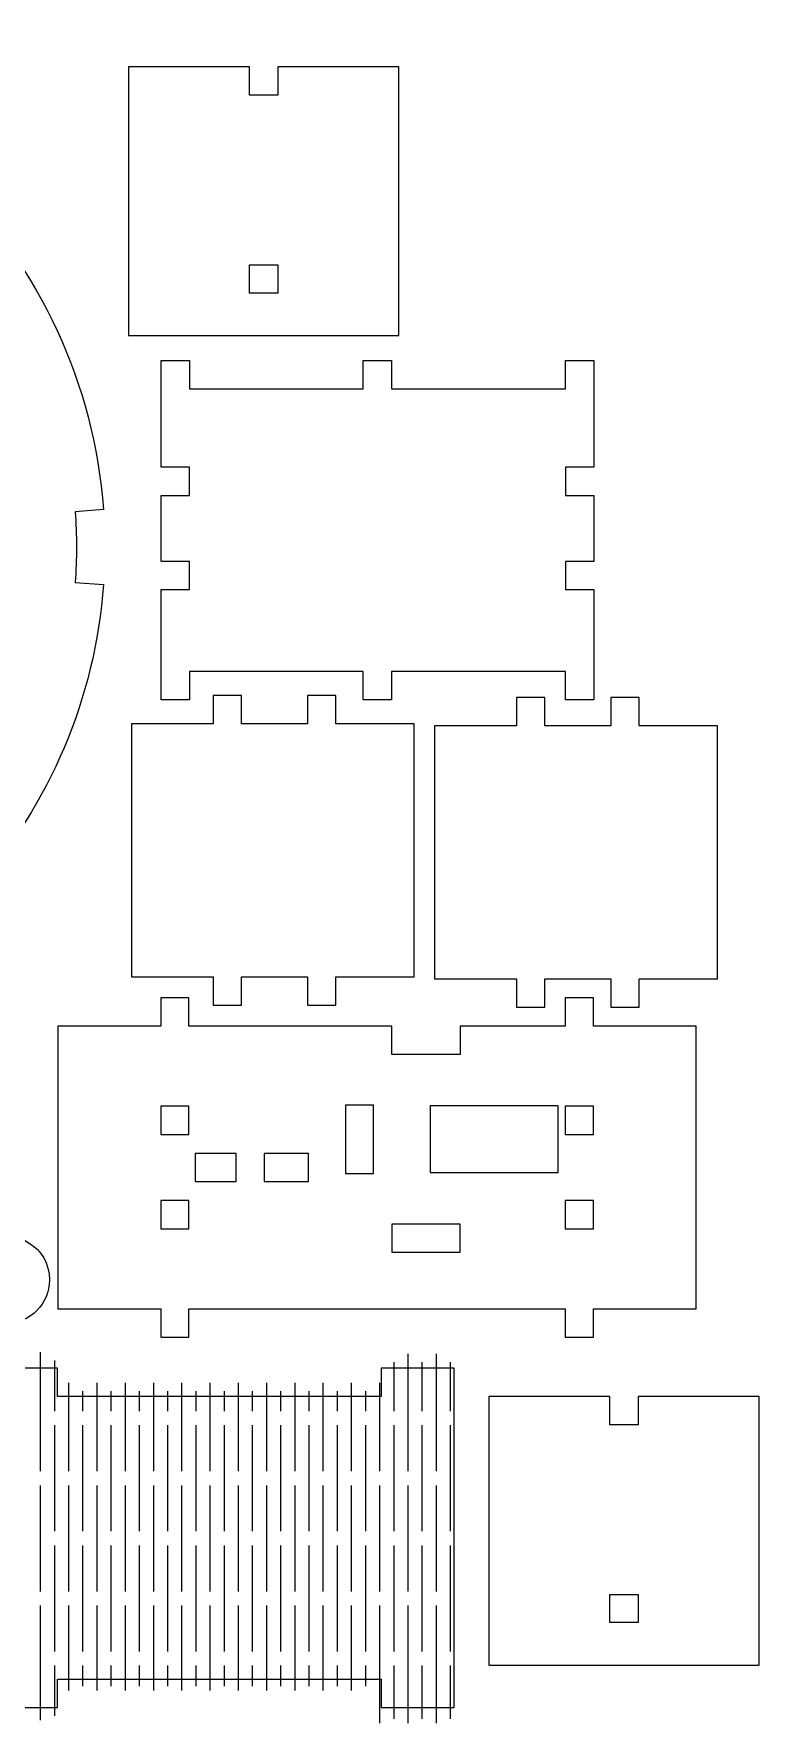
# Model space of a CAD drawing. Header units: centimetres. Extents: x -16.2 to 12.9, y -6.5 to 11.5.
# Drawn here: x 5.24 to 12.94, y -6.42 to 11.51 of the extents above; entities that cross this region are included whole.
import ezdxf

# ---------------------------------------------------------------- set-up
doc = ezdxf.new("R2010")
doc.units = ezdxf.units.CM
doc.header["$MEASUREMENT"] = 0
doc.layers.add('layer 1', color=7, linetype='Continuous')

msp = doc.modelspace()

# ---------------------------------------------------------------- linework, layer by layer
at = {"layer": 'layer 1', "color": 250, "lineweight": 9}
for points, knots in [([(4.4167, 2.66011), (4.4167, 2.66011), (4.64227, 2.46234), (4.64227, 2.46234), (4.64227, 2.46234), (5.40327, 3.33035), (5.89356, 4.44165), (5.98128, 5.66437), (5.98128, 5.66437), (5.98128, 5.66437), (5.68204, 5.68584), (5.68204, 5.68584), (5.68204, 5.68584), (5.69093, 5.80968), (5.69546, 5.93474), (5.69546, 6.06084), (5.69546, 6.06084), (5.69546, 6.18695), (5.69093, 6.312), (5.68204, 6.43584), (5.68204, 6.43584), (5.68204, 6.43584), (5.98128, 6.45731), (5.98128, 6.45731), (5.98128, 6.45731), (5.78757, 9.15732), (3.63094, 11.31396), (0.93092, 11.50768), (0.93092, 11.50768), (0.93092, 11.50768), (0.90945, 11.20844), (0.90945, 11.20844), (0.90945, 11.20844), (0.78561, 11.21733), (0.66055, 11.22186), (0.53445, 11.22186), (0.53445, 11.22186), (0.40834, 11.22186), (0.28329, 11.21733), (0.15945, 11.20844), (0.15945, 11.20844), (0.15945, 11.20844), (0.13798, 11.50768), (0.13798, 11.50768), (0.13798, 11.50768), (-2.56203, 11.31397), (-4.71867, 9.15732), (-4.91238, 6.45731), (-4.91238, 6.45731), (-4.91238, 6.45731), (-4.61316, 6.43584), (-4.61316, 6.43584), (-4.61316, 6.43584), (-4.62204, 6.312), (-4.62657, 6.18695), (-4.62657, 6.06084), (-4.62657, 6.06084), (-4.62657, 5.93474), (-4.62204, 5.80968), (-4.61316, 5.68584), (-4.61316, 5.68584), (-4.61316, 5.68584), (-4.91238, 5.66437), (-4.91238, 5.66437), (-4.91238, 5.66437), (-4.82466, 4.44165), (-4.33437, 3.33036), (-3.57338, 2.46234), (-3.57338, 2.46234), (-3.57338, 2.46234), (-3.3478, 2.66012), (-3.3478, 2.66012), (-3.3478, 2.66012), (-3.18278, 2.47189), (-3.00429, 2.29576), (-2.81384, 2.13324), (-2.81384, 2.13324), (-2.81384, 2.13324), (-3.00858, 1.90503), (-3.00858, 1.90503), (-3.00858, 1.90503), (-3.38266, 1.91338), (-3.63597, 1.75438), (-3.74706, 1.53432), (-3.74706, 1.53432), (-3.83687, 1.35641), (-3.90462, 1.0479), (-3.69105, 0.76809), (-3.69105, 0.76809), (-3.60113, 0.67173), (-3.48645, 0.66368), (-3.42014, 0.69656), (-3.42014, 0.69656), (-3.36476, 0.72401), (-3.26043, 0.8052), (-3.31404, 0.9209), (-3.31404, 0.9209), (-3.3877, 1.05274), (-3.40763, 1.15094), (-3.35866, 1.20596), (-3.35866, 1.20596), (-3.31549, 1.25447), (-3.21081, 1.30317), (-3.05805, 1.24435), (-3.05805, 1.24435), (-2.58423, 1.06392), (-2.69676, 0.42815), (-2.80029, 0.07365), (-2.80029, 0.07365), (-2.95641, -0.46087), (-3.49827, -0.91604), (-4.13344, -1.33537), (-4.13344, -1.33537), (-4.24493, -1.3948), (-4.33997, -1.54526), (-4.33997, -1.71791), (-4.33997, -1.71791), (-4.33997, -1.97217), (-4.13385, -2.17828), (-3.8796, -2.17828), (-3.8796, -2.17828), (-3.65691, -2.17828), (-3.47115, -2.02018), (-3.42846, -1.81011), (-3.42846, -1.81011), (-3.41419, -2.0158), (-3.24107, -2.17828), (-3.02961, -2.17828), (-3.02961, -2.17828), (-2.80882, -2.17828), (-2.62983, -2.00113), (-2.62983, -1.78259), (-2.62983, -1.78259), (-2.62983, -2.00113), (-2.45267, -2.17828), (-2.23413, -2.17828), (-2.23413, -2.17828), (-2.0156, -2.17828), (-1.83844, -2.00113), (-1.83844, -1.78259), (-1.83844, -1.78259), (-1.83844, -2.00113), (-1.66129, -2.17828), (-1.44276, -2.17828), (-1.44276, -2.17828), (-1.23176, -2.17828), (-1.05932, -2.01313), (-1.04769, -1.80505), (-1.04769, -1.80505), (-1.03605, -2.01313), (-0.86362, -2.17828), (-0.65262, -2.17828), (-0.65262, -2.17828), (-0.43409, -2.17828), (-0.25693, -2.00113), (-0.25693, -1.78259), (-0.25693, -1.78259), (-0.25693, -2.00113), (-0.07977, -2.17828), (0.13876, -2.17828), (0.13876, -2.17828), (0.35729, -2.17828), (0.53445, -2.00113), (0.53445, -1.78259), (0.53445, -1.78259), (0.53445, -2.00113), (0.71161, -2.17828), (0.93014, -2.17828), (0.93014, -2.17828), (1.14867, -2.17828), (1.32583, -2.00113), (1.32583, -1.78259), (1.32583, -1.78259), (1.32583, -2.00113), (1.50298, -2.17828), (1.72152, -2.17828), (1.72152, -2.17828), (1.93252, -2.17828), (2.10495, -2.01313), (2.11658, -1.80505), (2.11658, -1.80505), (2.12821, -2.01313), (2.30065, -2.17828), (2.51165, -2.17828), (2.51165, -2.17828), (2.73019, -2.17828), (2.90734, -2.00113), (2.90734, -1.78259), (2.90734, -1.78259), (2.90734, -2.00113), (3.08449, -2.17828), (3.30303, -2.17828), (3.30303, -2.17828), (3.52156, -2.17828), (3.69872, -2.00113), (3.69872, -1.78259), (3.69872, -1.78259), (3.69872, -2.00113), (3.87772, -2.17828), (4.09851, -2.17828), (4.09851, -2.17828), (4.30996, -2.17828), (4.48309, -2.0158), (4.49735, -1.81011), (4.49735, -1.81011), (4.54005, -2.02018), (4.72581, -2.17828), (4.94849, -2.17828), (4.94849, -2.17828), (5.20275, -2.17828), (5.40886, -1.97217), (5.40886, -1.71791), (5.40886, -1.71791), (5.40886, -1.54526), (5.31382, -1.3948), (5.20234, -1.33537), (5.20234, -1.33537), (4.56716, -0.91604), (4.02531, -0.46087), (3.86919, 0.07365), (3.86919, 0.07365), (3.76566, 0.42815), (3.65312, 1.06392), (4.12695, 1.24435), (4.12695, 1.24435), (4.2797, 1.30317), (4.38439, 1.25447), (4.42756, 1.20596), (4.42756, 1.20596), (4.47652, 1.15094), (4.4566, 1.05274), (4.38293, 0.9209), (4.38293, 0.9209), (4.32932, 0.8052), (4.43365, 0.72401), (4.48903, 0.69656), (4.48903, 0.69656), (4.55534, 0.66368), (4.67002, 0.67173), (4.75994, 0.76809), (4.75994, 0.76809), (4.97351, 1.0479), (4.90576, 1.35641), (4.81595, 1.53432), (4.81595, 1.53432), (4.70487, 1.75438), (4.45156, 1.91338), (4.07747, 1.90503), (4.07747, 1.90503), (4.07747, 1.90503), (3.88273, 2.13324), (3.88273, 2.13324), (3.88273, 2.13324), (4.07318, 2.29575), (4.25167, 2.47189), (4.4167, 2.66011)], [0, 0, 0, 0, 0.01538462, 0.01538462, 0.01538462, 0.01538462, 0.03076923, 0.03076923, 0.03076923, 0.03076923, 0.04615385, 0.04615385, 0.04615385, 0.04615385, 0.06153846, 0.06153846, 0.06153846, 0.06153846, 0.07692308, 0.07692308, 0.07692308, 0.07692308, 0.09230769, 0.09230769, 0.09230769, 0.09230769, 0.10769231, 0.10769231, 0.10769231, 0.10769231, 0.12307692, 0.12307692, 0.12307692, 0.12307692, 0.13846154, 0.13846154, 0.13846154, 0.13846154, 0.15384615, 0.15384615, 0.15384615, 0.15384615, 0.16923077, 0.16923077, 0.16923077, 0.16923077, 0.18461538, 0.18461538, 0.18461538, 0.18461538, 0.2, 0.2, 0.2, 0.2, 0.21538462, 0.21538462, 0.21538462, 0.21538462, 0.23076923, 0.23076923, 0.23076923, 0.23076923, 0.24615385, 0.24615385, 0.24615385, 0.24615385, 0.26153846, 0.26153846, 0.26153846, 0.26153846, 0.27692308, 0.27692308, 0.27692308, 0.27692308, 0.29230769, 0.29230769, 0.29230769, 0.29230769, 0.30769231, 0.30769231, 0.30769231, 0.30769231, 0.32307692, 0.32307692, 0.32307692, 0.32307692, 0.33846154, 0.33846154, 0.33846154, 0.33846154, 0.35384615, 0.35384615, 0.35384615, 0.35384615, 0.36923077, 0.36923077, 0.36923077, 0.36923077, 0.38461538, 0.38461538, 0.38461538, 0.38461538, 0.4, 0.4, 0.4, 0.4, 0.41538462, 0.41538462, 0.41538462, 0.41538462, 0.43076923, 0.43076923, 0.43076923, 0.43076923, 0.44615385, 0.44615385, 0.44615385, 0.44615385, 0.46153846, 0.46153846, 0.46153846, 0.46153846, 0.47692308, 0.47692308, 0.47692308, 0.47692308, 0.49230769, 0.49230769, 0.49230769, 0.49230769, 0.50769231, 0.50769231, 0.50769231, 0.50769231, 0.52307692, 0.52307692, 0.52307692, 0.52307692, 0.53846154, 0.53846154, 0.53846154, 0.53846154, 0.55384615, 0.55384615, 0.55384615, 0.55384615, 0.56923077, 0.56923077, 0.56923077, 0.56923077, 0.58461538, 0.58461538, 0.58461538, 0.58461538, 0.6, 0.6, 0.6, 0.6, 0.61538462, 0.61538462, 0.61538462, 0.61538462, 0.63076923, 0.63076923, 0.63076923, 0.63076923, 0.64615385, 0.64615385, 0.64615385, 0.64615385, 0.66153846, 0.66153846, 0.66153846, 0.66153846, 0.67692308, 0.67692308, 0.67692308, 0.67692308, 0.69230769, 0.69230769, 0.69230769, 0.69230769, 0.70769231, 0.70769231, 0.70769231, 0.70769231, 0.72307692, 0.72307692, 0.72307692, 0.72307692, 0.73846154, 0.73846154, 0.73846154, 0.73846154, 0.75384615, 0.75384615, 0.75384615, 0.75384615, 0.76923077, 0.76923077, 0.76923077, 0.76923077, 0.78461538, 0.78461538, 0.78461538, 0.78461538, 0.8, 0.8, 0.8, 0.8, 0.81538462, 0.81538462, 0.81538462, 0.81538462, 0.83076923, 0.83076923, 0.83076923, 0.83076923, 0.84615385, 0.84615385, 0.84615385, 0.84615385, 0.86153846, 0.86153846, 0.86153846, 0.86153846, 0.87692308, 0.87692308, 0.87692308, 0.87692308, 0.89230769, 0.89230769, 0.89230769, 0.89230769, 0.90769231, 0.90769231, 0.90769231, 0.90769231, 0.92307692, 0.92307692, 0.92307692, 0.92307692, 0.93846154, 0.93846154, 0.93846154, 0.93846154, 0.95384615, 0.95384615, 0.95384615, 0.95384615, 0.96923077, 0.96923077, 0.96923077, 0.96923077, 1, 1, 1, 1]), ([(7.83229, 11.15653), (7.83229, 11.15653), (9.11699, 11.15652), (9.11699, 11.15652), (9.11699, 11.15652), (9.11699, 11.15652), (9.11701, 8.30658), (9.11701, 8.30658), (9.11701, 8.30658), (9.11701, 8.30658), (6.24758, 8.30659), (6.24758, 8.30659), (6.24758, 8.30659), (6.24758, 8.30659), (6.24757, 11.15655), (6.24757, 11.15655), (6.24757, 11.15655), (6.24757, 11.15655), (7.53229, 11.15653), (7.53229, 11.15653), (7.53229, 11.15653), (7.53229, 11.15653), (7.53229, 10.85653), (7.53229, 10.85653), (7.53229, 10.85653), (7.53229, 10.85653), (7.83229, 10.85654), (7.83229, 10.85654), (7.83229, 10.85654), (7.83229, 10.85654), (7.83229, 11.15653), (7.83229, 11.15653)], [0, 0, 0, 0, 0.11111111, 0.11111111, 0.11111111, 0.11111111, 0.22222222, 0.22222222, 0.22222222, 0.22222222, 0.33333333, 0.33333333, 0.33333333, 0.33333333, 0.44444444, 0.44444444, 0.44444444, 0.44444444, 0.55555556, 0.55555556, 0.55555556, 0.55555556, 0.66666667, 0.66666667, 0.66666667, 0.66666667, 0.77777778, 0.77777778, 0.77777778, 0.77777778, 1, 1, 1, 1]), ([(7.83229, 8.75658), (7.83229, 8.75658), (7.83229, 9.05658), (7.83229, 9.05658), (7.83229, 9.05658), (7.83229, 9.05658), (7.53229, 9.05658), (7.53229, 9.05658), (7.53229, 9.05658), (7.53229, 9.05658), (7.53229, 8.75658), (7.53229, 8.75658), (7.53229, 8.75658), (7.53229, 8.75658), (7.83229, 8.75658), (7.83229, 8.75658)], [0, 0, 0, 0, 0.2, 0.2, 0.2, 0.2, 0.4, 0.4, 0.4, 0.4, 0.6, 0.6, 0.6, 0.6, 1, 1, 1, 1]), ([(11.18435, 6.90833), (11.18435, 6.90833), (11.18435, 7.73905), (11.18435, 7.73905), (11.18435, 7.73905), (11.18435, 7.73905), (11.18435, 8.03905), (11.18435, 8.03905), (11.18435, 8.03905), (11.18435, 8.03905), (10.88435, 8.03905), (10.88435, 8.03905), (10.88435, 8.03905), (10.88435, 8.03905), (10.88435, 7.73905), (10.88435, 7.73905), (10.88435, 7.73905), (10.88435, 7.73905), (9.0388, 7.73905), (9.0388, 7.73905), (9.0388, 7.73905), (9.0388, 7.73905), (9.0388, 8.03905), (9.0388, 8.03905), (9.0388, 8.03905), (9.0388, 8.03905), (8.7388, 8.03905), (8.7388, 8.03905), (8.7388, 8.03905), (8.7388, 8.03905), (8.7388, 7.73905), (8.7388, 7.73905), (8.7388, 7.73905), (8.7388, 7.73905), (6.89324, 7.73905), (6.89324, 7.73905), (6.89324, 7.73905), (6.89324, 7.73905), (6.89324, 8.03905), (6.89324, 8.03905), (6.89324, 8.03905), (6.89324, 8.03905), (6.59324, 8.03905), (6.59324, 8.03905), (6.59324, 8.03905), (6.59324, 8.03905), (6.59324, 7.73905), (6.59324, 7.73905), (6.59324, 7.73905), (6.59324, 7.73905), (6.59324, 6.90833), (6.59324, 6.90833), (6.59324, 6.90833), (6.59324, 6.90833), (6.89324, 6.90833), (6.89324, 6.90833), (6.89324, 6.90833), (6.89324, 6.90833), (6.89324, 6.60833), (6.89324, 6.60833), (6.89324, 6.60833), (6.89324, 6.60833), (6.59324, 6.60833), (6.59324, 6.60833), (6.59324, 6.60833), (6.59324, 6.60833), (6.59324, 5.90832), (6.59324, 5.90832), (6.59324, 5.90832), (6.59324, 5.90832), (6.89324, 5.90832), (6.89324, 5.90832), (6.89324, 5.90832), (6.89324, 5.90832), (6.89324, 5.60832), (6.89324, 5.60832), (6.89324, 5.60832), (6.89324, 5.60832), (6.59324, 5.60832), (6.59324, 5.60832), (6.59324, 5.60832), (6.59324, 5.60832), (6.59324, 4.73905), (6.59324, 4.73905), (6.59324, 4.73905), (6.59324, 4.73905), (6.59324, 4.43905), (6.59324, 4.43905), (6.59324, 4.43905), (6.59324, 4.43905), (6.89324, 4.43905), (6.89324, 4.43905), (6.89324, 4.43905), (6.89324, 4.43905), (6.89324, 4.73905), (6.89324, 4.73905), (6.89324, 4.73905), (6.89324, 4.73905), (8.7388, 4.73905), (8.7388, 4.73905), (8.7388, 4.73905), (8.7388, 4.73905), (8.7388, 4.43905), (8.7388, 4.43905), (8.7388, 4.43905), (8.7388, 4.43905), (9.0388, 4.43905), (9.0388, 4.43905), (9.0388, 4.43905), (9.0388, 4.43905), (9.0388, 4.73905), (9.0388, 4.73905), (9.0388, 4.73905), (9.0388, 4.73905), (10.88435, 4.73905), (10.88435, 4.73905), (10.88435, 4.73905), (10.88435, 4.73905), (10.88435, 4.43905), (10.88435, 4.43905), (10.88435, 4.43905), (10.88435, 4.43905), (11.18435, 4.43905), (11.18435, 4.43905), (11.18435, 4.43905), (11.18435, 4.43905), (11.18435, 4.73905), (11.18435, 4.73905), (11.18435, 4.73905), (11.18435, 4.73905), (11.18435, 5.60832), (11.18435, 5.60832), (11.18435, 5.60832), (11.18435, 5.60832), (10.88435, 5.60832), (10.88435, 5.60832), (10.88435, 5.60832), (10.88435, 5.60832), (10.88435, 5.90832), (10.88435, 5.90832), (10.88435, 5.90832), (10.88435, 5.90832), (11.18435, 5.90832), (11.18435, 5.90832), (11.18435, 5.90832), (11.18435, 5.90832), (11.18435, 6.60833), (11.18435, 6.60833), (11.18435, 6.60833), (11.18435, 6.60833), (10.88435, 6.60833), (10.88435, 6.60833), (10.88435, 6.60833), (10.88435, 6.60833), (10.88435, 6.90833), (10.88435, 6.90833), (10.88435, 6.90833), (10.88435, 6.90833), (11.18435, 6.90833), (11.18435, 6.90833)], [0, 0, 0, 0, 0.02439024, 0.02439024, 0.02439024, 0.02439024, 0.04878049, 0.04878049, 0.04878049, 0.04878049, 0.07317073, 0.07317073, 0.07317073, 0.07317073, 0.09756098, 0.09756098, 0.09756098, 0.09756098, 0.12195122, 0.12195122, 0.12195122, 0.12195122, 0.14634146, 0.14634146, 0.14634146, 0.14634146, 0.17073171, 0.17073171, 0.17073171, 0.17073171, 0.19512195, 0.19512195, 0.19512195, 0.19512195, 0.2195122, 0.2195122, 0.2195122, 0.2195122, 0.24390244, 0.24390244, 0.24390244, 0.24390244, 0.26829268, 0.26829268, 0.26829268, 0.26829268, 0.29268293, 0.29268293, 0.29268293, 0.29268293, 0.31707317, 0.31707317, 0.31707317, 0.31707317, 0.34146341, 0.34146341, 0.34146341, 0.34146341, 0.36585366, 0.36585366, 0.36585366, 0.36585366, 0.3902439, 0.3902439, 0.3902439, 0.3902439, 0.41463415, 0.41463415, 0.41463415, 0.41463415, 0.43902439, 0.43902439, 0.43902439, 0.43902439, 0.46341463, 0.46341463, 0.46341463, 0.46341463, 0.48780488, 0.48780488, 0.48780488, 0.48780488, 0.51219512, 0.51219512, 0.51219512, 0.51219512, 0.53658537, 0.53658537, 0.53658537, 0.53658537, 0.56097561, 0.56097561, 0.56097561, 0.56097561, 0.58536585, 0.58536585, 0.58536585, 0.58536585, 0.6097561, 0.6097561, 0.6097561, 0.6097561, 0.63414634, 0.63414634, 0.63414634, 0.63414634, 0.65853659, 0.65853659, 0.65853659, 0.65853659, 0.68292683, 0.68292683, 0.68292683, 0.68292683, 0.70731707, 0.70731707, 0.70731707, 0.70731707, 0.73170732, 0.73170732, 0.73170732, 0.73170732, 0.75609756, 0.75609756, 0.75609756, 0.75609756, 0.7804878, 0.7804878, 0.7804878, 0.7804878, 0.80487805, 0.80487805, 0.80487805, 0.80487805, 0.82926829, 0.82926829, 0.82926829, 0.82926829, 0.85365854, 0.85365854, 0.85365854, 0.85365854, 0.87804878, 0.87804878, 0.87804878, 0.87804878, 0.90243902, 0.90243902, 0.90243902, 0.90243902, 0.92682927, 0.92682927, 0.92682927, 0.92682927, 0.95121951, 0.95121951, 0.95121951, 0.95121951, 1, 1, 1, 1]), ([(9.27754, 1.49935), (9.27754, 1.49935), (8.44682, 1.49935), (8.44682, 1.49935), (8.44682, 1.49935), (8.44682, 1.49935), (8.44682, 1.19935), (8.44682, 1.19935), (8.44682, 1.19935), (8.44682, 1.19935), (8.14682, 1.19935), (8.14682, 1.19935), (8.14682, 1.19935), (8.14682, 1.19935), (8.14682, 1.49935), (8.14682, 1.49935), (8.14682, 1.49935), (8.14682, 1.49935), (7.44682, 1.49935), (7.44682, 1.49935), (7.44682, 1.49935), (7.44682, 1.49935), (7.44682, 1.19935), (7.44682, 1.19935), (7.44682, 1.19935), (7.44682, 1.19935), (7.14682, 1.19935), (7.14682, 1.19935), (7.14682, 1.19935), (7.14682, 1.19935), (7.14682, 1.49935), (7.14682, 1.49935), (7.14682, 1.49935), (7.14682, 1.49935), (6.27754, 1.49935), (6.27754, 1.49935), (6.27754, 1.49935), (6.27754, 1.49935), (6.27754, 4.18424), (6.27754, 4.18424), (6.27754, 4.18424), (6.27754, 4.18424), (7.14681, 4.18424), (7.14681, 4.18424), (7.14681, 4.18424), (7.14681, 4.18424), (7.14681, 4.48424), (7.14681, 4.48424), (7.14681, 4.48424), (7.14681, 4.48424), (7.44681, 4.48424), (7.44681, 4.48424), (7.44681, 4.48424), (7.44681, 4.48424), (7.44681, 4.18424), (7.44681, 4.18424), (7.44681, 4.18424), (7.44681, 4.18424), (8.14682, 4.18424), (8.14682, 4.18424), (8.14682, 4.18424), (8.14682, 4.18424), (8.14682, 4.48424), (8.14682, 4.48424), (8.14682, 4.48424), (8.14682, 4.48424), (8.44682, 4.48424), (8.44682, 4.48424), (8.44682, 4.48424), (8.44682, 4.48424), (8.44682, 4.18424), (8.44682, 4.18424), (8.44682, 4.18424), (8.44682, 4.18424), (9.27754, 4.18424), (9.27754, 4.18424), (9.27754, 4.18424), (9.27754, 4.18424), (9.27754, 1.49935), (9.27754, 1.49935)], [0, 0, 0, 0, 0.04761905, 0.04761905, 0.04761905, 0.04761905, 0.0952381, 0.0952381, 0.0952381, 0.0952381, 0.14285714, 0.14285714, 0.14285714, 0.14285714, 0.19047619, 0.19047619, 0.19047619, 0.19047619, 0.23809524, 0.23809524, 0.23809524, 0.23809524, 0.28571429, 0.28571429, 0.28571429, 0.28571429, 0.33333333, 0.33333333, 0.33333333, 0.33333333, 0.38095238, 0.38095238, 0.38095238, 0.38095238, 0.42857143, 0.42857143, 0.42857143, 0.42857143, 0.47619048, 0.47619048, 0.47619048, 0.47619048, 0.52380952, 0.52380952, 0.52380952, 0.52380952, 0.57142857, 0.57142857, 0.57142857, 0.57142857, 0.61904762, 0.61904762, 0.61904762, 0.61904762, 0.66666667, 0.66666667, 0.66666667, 0.66666667, 0.71428571, 0.71428571, 0.71428571, 0.71428571, 0.76190476, 0.76190476, 0.76190476, 0.76190476, 0.80952381, 0.80952381, 0.80952381, 0.80952381, 0.85714286, 0.85714286, 0.85714286, 0.85714286, 0.9047619, 0.9047619, 0.9047619, 0.9047619, 1, 1, 1, 1]), ([(12.49568, 1.47736), (12.49568, 1.47736), (11.66496, 1.47736), (11.66496, 1.47736), (11.66496, 1.47736), (11.66496, 1.47736), (11.66496, 1.17736), (11.66496, 1.17736), (11.66496, 1.17736), (11.66496, 1.17736), (11.36496, 1.17736), (11.36496, 1.17736), (11.36496, 1.17736), (11.36496, 1.17736), (11.36496, 1.47736), (11.36496, 1.47736), (11.36496, 1.47736), (11.36496, 1.47736), (10.66495, 1.47736), (10.66495, 1.47736), (10.66495, 1.47736), (10.66495, 1.47736), (10.66495, 1.17736), (10.66495, 1.17736), (10.66495, 1.17736), (10.66495, 1.17736), (10.36495, 1.17736), (10.36495, 1.17736), (10.36495, 1.17736), (10.36495, 1.17736), (10.36495, 1.47736), (10.36495, 1.47736), (10.36495, 1.47736), (10.36495, 1.47736), (9.49568, 1.47736), (9.49568, 1.47736), (9.49568, 1.47736), (9.49568, 1.47736), (9.49568, 4.16225), (9.49568, 4.16225), (9.49568, 4.16225), (9.49568, 4.16225), (10.36495, 4.16225), (10.36495, 4.16225), (10.36495, 4.16225), (10.36495, 4.16225), (10.36495, 4.46225), (10.36495, 4.46225), (10.36495, 4.46225), (10.36495, 4.46225), (10.66495, 4.46225), (10.66495, 4.46225), (10.66495, 4.46225), (10.66495, 4.46225), (10.66495, 4.16225), (10.66495, 4.16225), (10.66495, 4.16225), (10.66495, 4.16225), (11.36496, 4.16225), (11.36496, 4.16225), (11.36496, 4.16225), (11.36496, 4.16225), (11.36496, 4.46225), (11.36496, 4.46225), (11.36496, 4.46225), (11.36496, 4.46225), (11.66496, 4.46225), (11.66496, 4.46225), (11.66496, 4.46225), (11.66496, 4.46225), (11.66496, 4.16225), (11.66496, 4.16225), (11.66496, 4.16225), (11.66496, 4.16225), (12.49568, 4.16225), (12.49568, 4.16225), (12.49568, 4.16225), (12.49568, 4.16225), (12.49568, 1.47736), (12.49568, 1.47736)], [0, 0, 0, 0, 0.04761905, 0.04761905, 0.04761905, 0.04761905, 0.0952381, 0.0952381, 0.0952381, 0.0952381, 0.14285714, 0.14285714, 0.14285714, 0.14285714, 0.19047619, 0.19047619, 0.19047619, 0.19047619, 0.23809524, 0.23809524, 0.23809524, 0.23809524, 0.28571429, 0.28571429, 0.28571429, 0.28571429, 0.33333333, 0.33333333, 0.33333333, 0.33333333, 0.38095238, 0.38095238, 0.38095238, 0.38095238, 0.42857143, 0.42857143, 0.42857143, 0.42857143, 0.47619048, 0.47619048, 0.47619048, 0.47619048, 0.52380952, 0.52380952, 0.52380952, 0.52380952, 0.57142857, 0.57142857, 0.57142857, 0.57142857, 0.61904762, 0.61904762, 0.61904762, 0.61904762, 0.66666667, 0.66666667, 0.66666667, 0.66666667, 0.71428571, 0.71428571, 0.71428571, 0.71428571, 0.76190476, 0.76190476, 0.76190476, 0.76190476, 0.80952381, 0.80952381, 0.80952381, 0.80952381, 0.85714286, 0.85714286, 0.85714286, 0.85714286, 0.9047619, 0.9047619, 0.9047619, 0.9047619, 1, 1, 1, 1]), ([(10.88007, 0.97556), (10.88007, 0.97556), (10.88007, 1.27556), (10.88007, 1.27556), (10.88007, 1.27556), (10.88007, 1.27556), (11.18007, 1.27556), (11.18007, 1.27556), (11.18007, 1.27556), (11.18007, 1.27556), (11.18007, 0.97556), (11.18007, 0.97556), (11.18007, 0.97556), (11.18007, 0.97556), (12.26986, 0.97556), (12.26986, 0.97556), (12.26986, 0.97556), (12.26986, 0.97556), (12.26986, -2.02444), (12.26986, -2.02444), (12.26986, -2.02444), (12.26986, -2.02444), (11.18007, -2.02444), (11.18007, -2.02444), (11.18007, -2.02444), (11.18007, -2.02444), (11.18007, -2.32444), (11.18007, -2.32444), (11.18007, -2.32444), (11.18007, -2.32444), (10.88007, -2.32444), (10.88007, -2.32444), (10.88007, -2.32444), (10.88007, -2.32444), (10.88007, -2.02444), (10.88007, -2.02444), (10.88007, -2.02444), (10.88007, -2.02444), (6.88896, -2.02444), (6.88896, -2.02444), (6.88896, -2.02444), (6.88896, -2.02444), (6.88896, -2.32444), (6.88896, -2.32444), (6.88896, -2.32444), (6.88896, -2.32444), (6.58896, -2.32444), (6.58896, -2.32444), (6.58896, -2.32444), (6.58896, -2.32444), (6.58896, -2.02444), (6.58896, -2.02444), (6.58896, -2.02444), (6.58896, -2.02444), (5.49916, -2.02444), (5.49916, -2.02444), (5.49916, -2.02444), (5.49916, -2.02444), (5.49916, 0.97556), (5.49916, 0.97556), (5.49916, 0.97556), (5.49916, 0.97556), (6.58896, 0.97556), (6.58896, 0.97556), (6.58896, 0.97556), (6.58896, 0.97556), (6.58896, 1.27556), (6.58896, 1.27556), (6.58896, 1.27556), (6.58896, 1.27556), (6.88896, 1.27556), (6.88896, 1.27556), (6.88896, 1.27556), (6.88896, 1.27556), (6.88896, 0.97556), (6.88896, 0.97556), (6.88896, 0.97556), (6.88896, 0.97556), (9.03958, 0.97556), (9.03958, 0.97556), (9.03958, 0.97556), (9.03958, 0.97556), (9.03958, 0.67556), (9.03958, 0.67556), (9.03958, 0.67556), (9.03958, 0.67556), (9.7651, 0.67556), (9.7651, 0.67556), (9.7651, 0.67556), (9.7651, 0.67556), (9.7651, 0.97556), (9.7651, 0.97556), (9.7651, 0.97556), (10.72916, 0.97556), (9.89074, 0.97556), (10.88007, 0.97556)], [0, 0, 0, 0, 0.04, 0.04, 0.04, 0.04, 0.08, 0.08, 0.08, 0.08, 0.12, 0.12, 0.12, 0.12, 0.16, 0.16, 0.16, 0.16, 0.2, 0.2, 0.2, 0.2, 0.24, 0.24, 0.24, 0.24, 0.28, 0.28, 0.28, 0.28, 0.32, 0.32, 0.32, 0.32, 0.36, 0.36, 0.36, 0.36, 0.4, 0.4, 0.4, 0.4, 0.44, 0.44, 0.44, 0.44, 0.48, 0.48, 0.48, 0.48, 0.52, 0.52, 0.52, 0.52, 0.56, 0.56, 0.56, 0.56, 0.6, 0.6, 0.6, 0.6, 0.64, 0.64, 0.64, 0.64, 0.68, 0.68, 0.68, 0.68, 0.72, 0.72, 0.72, 0.72, 0.76, 0.76, 0.76, 0.76, 0.8, 0.8, 0.8, 0.8, 0.84, 0.84, 0.84, 0.84, 0.88, 0.88, 0.88, 0.88, 0.92, 0.92, 0.92, 0.92, 1, 1, 1, 1]), ([(6.58896, 0.12556), (6.58896, 0.12556), (6.88896, 0.12556), (6.88896, 0.12556), (6.88896, 0.12556), (6.88896, 0.12556), (6.88896, -0.17444), (6.88896, -0.17444), (6.88896, -0.17444), (6.88896, -0.17444), (6.58896, -0.17444), (6.58896, -0.17444), (6.58896, -0.17444), (6.58896, -0.17444), (6.58896, 0.12556), (6.58896, 0.12556)], [0, 0, 0, 0, 0.2, 0.2, 0.2, 0.2, 0.4, 0.4, 0.4, 0.4, 0.6, 0.6, 0.6, 0.6, 1, 1, 1, 1]), ([(8.5483, 0.13832), (8.5483, 0.13832), (8.8483, 0.13832), (8.8483, 0.13832), (8.8483, 0.13832), (8.8483, 0.13832), (8.8483, -0.5872), (8.8483, -0.5872), (8.8483, -0.5872), (8.8483, -0.5872), (8.5483, -0.5872), (8.5483, -0.5872), (8.5483, -0.5872), (8.5483, -0.5872), (8.5483, 0.13832), (8.5483, 0.13832)], [0, 0, 0, 0, 0.2, 0.2, 0.2, 0.2, 0.4, 0.4, 0.4, 0.4, 0.6, 0.6, 0.6, 0.6, 1, 1, 1, 1]), ([(9.44921, 0.12878), (9.44921, 0.12878), (10.80652, 0.12878), (10.80652, 0.12878), (10.80652, 0.12878), (10.80652, 0.12878), (10.80652, -0.57766), (10.80652, -0.57766), (10.80652, -0.57766), (10.80652, -0.57766), (9.44921, -0.57766), (9.44921, -0.57766), (9.44921, -0.57766), (9.44921, -0.57766), (9.44921, 0.12878), (9.44921, 0.12878)], [0, 0, 0, 0, 0.2, 0.2, 0.2, 0.2, 0.4, 0.4, 0.4, 0.4, 0.6, 0.6, 0.6, 0.6, 1, 1, 1, 1]), ([(10.88007, 0.12556), (10.88007, 0.12556), (11.18007, 0.12556), (11.18007, 0.12556), (11.18007, 0.12556), (11.18007, 0.12556), (11.18007, -0.17444), (11.18007, -0.17444), (11.18007, -0.17444), (11.18007, -0.17444), (10.88007, -0.17444), (10.88007, -0.17444), (10.88007, -0.17444), (10.88007, -0.17444), (10.88007, 0.12556), (10.88007, 0.12556)], [0, 0, 0, 0, 0.2, 0.2, 0.2, 0.2, 0.4, 0.4, 0.4, 0.4, 0.6, 0.6, 0.6, 0.6, 1, 1, 1, 1]), ([(6.95399, -0.37444), (6.95399, -0.37444), (7.39114, -0.37444), (7.39114, -0.37444), (7.39114, -0.37444), (7.39114, -0.37444), (7.39114, -0.67444), (7.39114, -0.67444), (7.39114, -0.67444), (7.39114, -0.67444), (6.95399, -0.67444), (6.95399, -0.67444), (6.95399, -0.67444), (6.95399, -0.67444), (6.95399, -0.37444), (6.95399, -0.37444)], [0, 0, 0, 0, 0.2, 0.2, 0.2, 0.2, 0.4, 0.4, 0.4, 0.4, 0.6, 0.6, 0.6, 0.6, 1, 1, 1, 1]), ([(7.68667, -0.37444), (7.68667, -0.37444), (8.1572, -0.37444), (8.1572, -0.37444), (8.1572, -0.37444), (8.1572, -0.37444), (8.1572, -0.67444), (8.1572, -0.67444), (8.1572, -0.67444), (8.1572, -0.67444), (7.68667, -0.67444), (7.68667, -0.67444), (7.68667, -0.67444), (7.68667, -0.67444), (7.68667, -0.37444), (7.68667, -0.37444)], [0, 0, 0, 0, 0.2, 0.2, 0.2, 0.2, 0.4, 0.4, 0.4, 0.4, 0.6, 0.6, 0.6, 0.6, 1, 1, 1, 1]), ([(6.58896, -0.87445), (6.58896, -0.87445), (6.88896, -0.87445), (6.88896, -0.87445), (6.88896, -0.87445), (6.88896, -0.87445), (6.88896, -1.17445), (6.88896, -1.17445), (6.88896, -1.17445), (6.88896, -1.17445), (6.58896, -1.17445), (6.58896, -1.17445), (6.58896, -1.17445), (6.58896, -1.17445), (6.58896, -0.87445), (6.58896, -0.87445)], [0, 0, 0, 0, 0.2, 0.2, 0.2, 0.2, 0.4, 0.4, 0.4, 0.4, 0.6, 0.6, 0.6, 0.6, 1, 1, 1, 1]), ([(10.88007, -0.87445), (10.88007, -0.87445), (11.18007, -0.87445), (11.18007, -0.87445), (11.18007, -0.87445), (11.18007, -0.87445), (11.18007, -1.17445), (11.18007, -1.17445), (11.18007, -1.17445), (11.18007, -1.17445), (10.88007, -1.17445), (10.88007, -1.17445), (10.88007, -1.17445), (10.88007, -1.17445), (10.88007, -0.87445), (10.88007, -0.87445)], [0, 0, 0, 0, 0.2, 0.2, 0.2, 0.2, 0.4, 0.4, 0.4, 0.4, 0.6, 0.6, 0.6, 0.6, 1, 1, 1, 1]), ([(9.7651, -1.12444), (9.7651, -1.12444), (9.7651, -1.42444), (9.7651, -1.42444), (9.7651, -1.42444), (9.7651, -1.42444), (9.03958, -1.42444), (9.03958, -1.42444), (9.03958, -1.42444), (9.03958, -1.42444), (9.03958, -1.12444), (9.03958, -1.12444), (9.03958, -1.12444), (9.03958, -1.12444), (9.7651, -1.12444), (9.7651, -1.12444)], [0, 0, 0, 0, 0.2, 0.2, 0.2, 0.2, 0.4, 0.4, 0.4, 0.4, 0.6, 0.6, 0.6, 0.6, 1, 1, 1, 1]), ([(-15.40093, -5.95406), (-15.40093, -5.95406), (-15.40093, -6.25406), (-15.40093, -6.25406), (-15.40093, -6.25406), (-15.40093, -6.25406), (-16.17343, -6.25406), (-16.17343, -6.25406), (-16.17343, -6.25406), (-16.17343, -6.25406), (-16.17343, -5.95406), (-16.17343, -5.95406), (-16.17343, -5.95406), (-16.17343, -5.95406), (-16.17343, -2.95406), (-16.17343, -2.95406), (-16.17343, -2.95406), (-16.17343, -2.95406), (-16.17343, -2.65406), (-16.17343, -2.65406), (-16.17343, -2.65406), (-16.17343, -2.65406), (-15.40093, -2.65406), (-15.40093, -2.65406), (-15.40093, -2.65406), (-15.40093, -2.65406), (-15.40093, -2.95406), (-15.40093, -2.95406), (-15.40093, -2.95406), (-15.40093, -2.95406), (-11.9657, -2.95406), (-11.9657, -2.95406), (-11.9657, -2.95406), (-11.9657, -2.95406), (-11.9657, -2.65406), (-11.9657, -2.65406), (-11.9657, -2.65406), (-11.9657, -2.65406), (-11.19358, -2.65406), (-11.19358, -2.65406), (-11.19358, -2.65406), (-11.19358, -2.65406), (-11.19358, -2.95406), (-11.19358, -2.95406), (-11.19358, -2.95406), (-11.19358, -2.95406), (-3.62169, -2.95406), (-3.62169, -2.95406), (-3.62169, -2.95406), (-3.62169, -2.95406), (-3.62169, -2.65406), (-3.62169, -2.65406), (-3.62169, -2.65406), (-3.62169, -2.65406), (-2.84957, -2.65406), (-2.84957, -2.65406), (-2.84957, -2.65406), (-2.84957, -2.65406), (-2.84957, -2.95406), (-2.84957, -2.95406), (-2.84957, -2.95406), (-2.84957, -2.95406), (4.72232, -2.95406), (4.72232, -2.95406), (4.72232, -2.95406), (4.72232, -2.95406), (4.72232, -2.65406), (4.72232, -2.65406), (4.72232, -2.65406), (4.72232, -2.65406), (5.49445, -2.65406), (5.49445, -2.65406), (5.49445, -2.65406), (5.49445, -2.65406), (5.49445, -2.95406), (5.49445, -2.95406), (5.49445, -2.95406), (5.49445, -2.95406), (8.92967, -2.95406), (8.92967, -2.95406), (8.92967, -2.95406), (8.92967, -2.95406), (8.92967, -2.65406), (8.92967, -2.65406), (8.92967, -2.65406), (8.92967, -2.65406), (9.70217, -2.65406), (9.70217, -2.65406), (9.70217, -2.65406), (9.70217, -2.65406), (9.70217, -2.95406), (9.70217, -2.95406), (9.70217, -2.95406), (9.70217, -2.95406), (9.70217, -5.95406), (9.70217, -5.95406), (9.70217, -5.95406), (9.70217, -5.95406), (9.70217, -6.25406), (9.70217, -6.25406), (9.70217, -6.25406), (9.70217, -6.25406), (8.92967, -6.25406), (8.92967, -6.25406), (8.92967, -6.25406), (8.92967, -6.25406), (8.92967, -5.95406), (8.92967, -5.95406), (8.92967, -5.95406), (8.92967, -5.95406), (5.49445, -5.95406), (5.49445, -5.95406), (5.49445, -5.95406), (5.49445, -5.95406), (5.49445, -6.25406), (5.49445, -6.25406), (5.49445, -6.25406), (5.49445, -6.25406), (4.72232, -6.25406), (4.72232, -6.25406), (4.72232, -6.25406), (4.72232, -6.25406), (4.72232, -5.95406), (4.72232, -5.95406), (4.72232, -5.95406), (4.72232, -5.95406), (-2.84957, -5.95406), (-2.84957, -5.95406), (-2.84957, -5.95406), (-2.84957, -5.95406), (-2.84957, -6.25406), (-2.84957, -6.25406), (-2.84957, -6.25406), (-2.84957, -6.25406), (-3.62169, -6.25406), (-3.62169, -6.25406), (-3.62169, -6.25406), (-3.62169, -6.25406), (-3.62169, -5.95406), (-3.62169, -5.95406), (-3.62169, -5.95406), (-3.62169, -5.95406), (-11.19358, -5.95406), (-11.19358, -5.95406), (-11.19358, -5.95406), (-11.19358, -5.95406), (-11.19358, -6.25406), (-11.19358, -6.25406), (-11.19358, -6.25406), (-11.19358, -6.25406), (-11.9657, -6.25406), (-11.9657, -6.25406), (-11.9657, -6.25406), (-11.9657, -6.25406), (-11.9657, -5.95406), (-11.9657, -5.95406), (-11.9657, -5.95406), (-11.9657, -5.95406), (-15.40093, -5.95406), (-15.40093, -5.95406)], [0, 0, 0, 0, 0.02439024, 0.02439024, 0.02439024, 0.02439024, 0.04878049, 0.04878049, 0.04878049, 0.04878049, 0.07317073, 0.07317073, 0.07317073, 0.07317073, 0.09756098, 0.09756098, 0.09756098, 0.09756098, 0.12195122, 0.12195122, 0.12195122, 0.12195122, 0.14634146, 0.14634146, 0.14634146, 0.14634146, 0.17073171, 0.17073171, 0.17073171, 0.17073171, 0.19512195, 0.19512195, 0.19512195, 0.19512195, 0.2195122, 0.2195122, 0.2195122, 0.2195122, 0.24390244, 0.24390244, 0.24390244, 0.24390244, 0.26829268, 0.26829268, 0.26829268, 0.26829268, 0.29268293, 0.29268293, 0.29268293, 0.29268293, 0.31707317, 0.31707317, 0.31707317, 0.31707317, 0.34146341, 0.34146341, 0.34146341, 0.34146341, 0.36585366, 0.36585366, 0.36585366, 0.36585366, 0.3902439, 0.3902439, 0.3902439, 0.3902439, 0.41463415, 0.41463415, 0.41463415, 0.41463415, 0.43902439, 0.43902439, 0.43902439, 0.43902439, 0.46341463, 0.46341463, 0.46341463, 0.46341463, 0.48780488, 0.48780488, 0.48780488, 0.48780488, 0.51219512, 0.51219512, 0.51219512, 0.51219512, 0.53658537, 0.53658537, 0.53658537, 0.53658537, 0.56097561, 0.56097561, 0.56097561, 0.56097561, 0.58536585, 0.58536585, 0.58536585, 0.58536585, 0.6097561, 0.6097561, 0.6097561, 0.6097561, 0.63414634, 0.63414634, 0.63414634, 0.63414634, 0.65853659, 0.65853659, 0.65853659, 0.65853659, 0.68292683, 0.68292683, 0.68292683, 0.68292683, 0.70731707, 0.70731707, 0.70731707, 0.70731707, 0.73170732, 0.73170732, 0.73170732, 0.73170732, 0.75609756, 0.75609756, 0.75609756, 0.75609756, 0.7804878, 0.7804878, 0.7804878, 0.7804878, 0.80487805, 0.80487805, 0.80487805, 0.80487805, 0.82926829, 0.82926829, 0.82926829, 0.82926829, 0.85365854, 0.85365854, 0.85365854, 0.85365854, 0.87804878, 0.87804878, 0.87804878, 0.87804878, 0.90243902, 0.90243902, 0.90243902, 0.90243902, 0.92682927, 0.92682927, 0.92682927, 0.92682927, 0.95121951, 0.95121951, 0.95121951, 0.95121951, 1, 1, 1, 1]), ([(11.65451, -2.95444), (11.65451, -2.95444), (12.93922, -2.95446), (12.93922, -2.95446), (12.93922, -2.95446), (12.93922, -2.95446), (12.93923, -5.8044), (12.93923, -5.8044), (12.93923, -5.8044), (12.93923, -5.8044), (10.06981, -5.80439), (10.06981, -5.80439), (10.06981, -5.80439), (10.06981, -5.80439), (10.0698, -2.95443), (10.0698, -2.95443), (10.0698, -2.95443), (10.0698, -2.95443), (11.35451, -2.95444), (11.35451, -2.95444), (11.35451, -2.95444), (11.35451, -2.95444), (11.35452, -3.25444), (11.35452, -3.25444), (11.35452, -3.25444), (11.35452, -3.25444), (11.65452, -3.25444), (11.65452, -3.25444), (11.65452, -3.25444), (11.65452, -3.25444), (11.65451, -2.95444), (11.65451, -2.95444)], [0, 0, 0, 0, 0.11111111, 0.11111111, 0.11111111, 0.11111111, 0.22222222, 0.22222222, 0.22222222, 0.22222222, 0.33333333, 0.33333333, 0.33333333, 0.33333333, 0.44444444, 0.44444444, 0.44444444, 0.44444444, 0.55555556, 0.55555556, 0.55555556, 0.55555556, 0.66666667, 0.66666667, 0.66666667, 0.66666667, 0.77777778, 0.77777778, 0.77777778, 0.77777778, 1, 1, 1, 1]), ([(11.65452, -5.35439), (11.65452, -5.35439), (11.65451, -5.05439), (11.65451, -5.05439), (11.65451, -5.05439), (11.65451, -5.05439), (11.35451, -5.0544), (11.35451, -5.0544), (11.35451, -5.0544), (11.35451, -5.0544), (11.35452, -5.3544), (11.35452, -5.3544), (11.35452, -5.3544), (11.35452, -5.3544), (11.65452, -5.35439), (11.65452, -5.35439)], [0, 0, 0, 0, 0.2, 0.2, 0.2, 0.2, 0.4, 0.4, 0.4, 0.4, 0.6, 0.6, 0.6, 0.6, 1, 1, 1, 1])]:
    msp.add_open_spline(points, degree=3, knots=knots, dxfattribs=at)
at = {"layer": 'layer 1', "color": 242, "lineweight": 9}
for points in [[(5.31437, -3.74821), (5.31437, -3.74821), (5.31437, -2.48329), (5.31437, -2.48329)], [(9.21437, -3.74821), (9.21437, -3.74821), (9.21437, -2.50312), (9.21437, -2.50312)], [(9.51437, -3.74821), (9.51437, -3.74821), (9.51437, -2.50312), (9.51437, -2.50312)], [(5.46437, -3.11071), (5.46437, -3.11071), (5.46437, -2.57158), (5.46437, -2.57158)], [(9.06437, -3.11071), (9.06437, -3.11071), (9.06437, -2.59141), (9.06437, -2.59141)], [(9.36437, -3.11071), (9.36437, -3.11071), (9.36437, -2.59141), (9.36437, -2.59141)], [(9.66437, -3.11071), (9.66437, -3.11071), (9.66437, -2.59141), (9.66437, -2.59141)], [(5.61437, -3.74821), (5.61437, -3.74821), (5.61437, -2.81071), (5.61437, -2.81071)], [(5.91437, -3.74821), (5.91437, -3.74821), (5.91437, -2.81071), (5.91437, -2.81071)], [(6.21437, -3.74821), (6.21437, -3.74821), (6.21437, -2.81071), (6.21437, -2.81071)], [(6.51437, -3.74821), (6.51437, -3.74821), (6.51437, -2.81071), (6.51437, -2.81071)], [(6.81437, -3.74821), (6.81437, -3.74821), (6.81437, -2.81071), (6.81437, -2.81071)], [(7.11437, -3.74821), (7.11437, -3.74821), (7.11437, -2.81071), (7.11437, -2.81071)], [(7.41437, -3.74821), (7.41437, -3.74821), (7.41437, -2.81071), (7.41437, -2.81071)], [(7.71437, -3.74821), (7.71437, -3.74821), (7.71437, -2.81071), (7.71437, -2.81071)], [(8.01437, -3.74821), (8.01437, -3.74821), (8.01437, -2.81071), (8.01437, -2.81071)], [(8.31437, -3.74821), (8.31437, -3.74821), (8.31437, -2.81071), (8.31437, -2.81071)], [(8.61437, -3.74821), (8.61437, -3.74821), (8.61437, -2.81071), (8.61437, -2.81071)], [(8.91437, -3.74821), (8.91437, -3.74821), (8.91437, -2.81071), (8.91437, -2.81071)], [(5.76437, -3.11071), (5.76437, -3.11071), (5.76437, -2.899), (5.76437, -2.899)], [(6.06437, -3.11071), (6.06437, -3.11071), (6.06437, -2.899), (6.06437, -2.899)], [(6.36437, -3.11071), (6.36437, -3.11071), (6.36437, -2.899), (6.36437, -2.899)], [(6.66437, -3.11071), (6.66437, -3.11071), (6.66437, -2.899), (6.66437, -2.899)], [(6.96437, -3.11071), (6.96437, -3.11071), (6.96437, -2.899), (6.96437, -2.899)], [(7.26437, -3.11071), (7.26437, -3.11071), (7.26437, -2.899), (7.26437, -2.899)], [(7.56437, -3.11071), (7.56437, -3.11071), (7.56437, -2.899), (7.56437, -2.899)], [(7.86437, -3.11071), (7.86437, -3.11071), (7.86437, -2.899), (7.86437, -2.899)], [(8.16437, -3.11071), (8.16437, -3.11071), (8.16437, -2.899), (8.16437, -2.899)], [(8.46437, -3.11071), (8.46437, -3.11071), (8.46437, -2.899), (8.46437, -2.899)], [(8.76437, -3.11071), (8.76437, -3.11071), (8.76437, -2.899), (8.76437, -2.899)], [(5.46437, -4.38571), (5.46437, -4.38571), (5.46437, -3.26071), (5.46437, -3.26071)], [(5.76437, -4.38571), (5.76437, -4.38571), (5.76437, -3.26071), (5.76437, -3.26071)], [(6.06437, -4.38571), (6.06437, -4.38571), (6.06437, -3.26071), (6.06437, -3.26071)], [(6.36437, -4.38571), (6.36437, -4.38571), (6.36437, -3.26071), (6.36437, -3.26071)], [(6.66437, -4.38571), (6.66437, -4.38571), (6.66437, -3.26071), (6.66437, -3.26071)], [(6.96437, -4.38571), (6.96437, -4.38571), (6.96437, -3.26071), (6.96437, -3.26071)], [(7.26437, -4.38571), (7.26437, -4.38571), (7.26437, -3.26071), (7.26437, -3.26071)], [(7.56437, -4.38571), (7.56437, -4.38571), (7.56437, -3.26071), (7.56437, -3.26071)], [(7.86437, -4.38571), (7.86437, -4.38571), (7.86437, -3.26071), (7.86437, -3.26071)], [(8.16437, -4.38571), (8.16437, -4.38571), (8.16437, -3.26071), (8.16437, -3.26071)], [(8.46437, -4.38571), (8.46437, -4.38571), (8.46437, -3.26071), (8.46437, -3.26071)], [(8.76437, -4.38571), (8.76437, -4.38571), (8.76437, -3.26071), (8.76437, -3.26071)], [(9.06437, -4.38571), (9.06437, -4.38571), (9.06437, -3.26071), (9.06437, -3.26071)], [(9.36437, -4.38571), (9.36437, -4.38571), (9.36437, -3.26071), (9.36437, -3.26071)], [(9.66437, -4.38571), (9.66437, -4.38571), (9.66437, -3.26071), (9.66437, -3.26071)], [(5.31437, -5.02321), (5.31437, -5.02321), (5.31437, -3.89821), (5.31437, -3.89821)], [(5.61437, -5.02321), (5.61437, -5.02321), (5.61437, -3.89821), (5.61437, -3.89821)], [(5.91437, -5.02321), (5.91437, -5.02321), (5.91437, -3.89821), (5.91437, -3.89821)], [(6.21437, -5.02321), (6.21437, -5.02321), (6.21437, -3.89821), (6.21437, -3.89821)], [(6.51437, -5.02321), (6.51437, -5.02321), (6.51437, -3.89821), (6.51437, -3.89821)], [(6.81437, -5.02321), (6.81437, -5.02321), (6.81437, -3.89821), (6.81437, -3.89821)], [(7.11437, -5.02321), (7.11437, -5.02321), (7.11437, -3.89821), (7.11437, -3.89821)], [(7.41437, -5.02321), (7.41437, -5.02321), (7.41437, -3.89821), (7.41437, -3.89821)], [(7.71437, -5.02321), (7.71437, -5.02321), (7.71437, -3.89821), (7.71437, -3.89821)], [(8.01437, -5.02321), (8.01437, -5.02321), (8.01437, -3.89821), (8.01437, -3.89821)], [(8.31437, -5.02321), (8.31437, -5.02321), (8.31437, -3.89821), (8.31437, -3.89821)], [(8.61437, -5.02321), (8.61437, -5.02321), (8.61437, -3.89821), (8.61437, -3.89821)], [(8.91437, -5.02321), (8.91437, -5.02321), (8.91437, -3.89821), (8.91437, -3.89821)], [(9.21437, -5.02321), (9.21437, -5.02321), (9.21437, -3.89821), (9.21437, -3.89821)], [(9.51437, -5.02321), (9.51437, -5.02321), (9.51437, -3.89821), (9.51437, -3.89821)], [(5.46437, -5.66071), (5.46437, -5.66071), (5.46437, -4.53571), (5.46437, -4.53571)], [(5.76437, -5.66071), (5.76437, -5.66071), (5.76437, -4.53571), (5.76437, -4.53571)], [(6.06437, -5.66071), (6.06437, -5.66071), (6.06437, -4.53571), (6.06437, -4.53571)], [(6.36437, -5.66071), (6.36437, -5.66071), (6.36437, -4.53571), (6.36437, -4.53571)], [(6.66437, -5.66071), (6.66437, -5.66071), (6.66437, -4.53571), (6.66437, -4.53571)], [(6.96437, -5.66071), (6.96437, -5.66071), (6.96437, -4.53571), (6.96437, -4.53571)], [(7.26437, -5.66071), (7.26437, -5.66071), (7.26437, -4.53571), (7.26437, -4.53571)], [(7.56437, -5.66071), (7.56437, -5.66071), (7.56437, -4.53571), (7.56437, -4.53571)], [(7.86437, -5.66071), (7.86437, -5.66071), (7.86437, -4.53571), (7.86437, -4.53571)], [(8.16437, -5.66071), (8.16437, -5.66071), (8.16437, -4.53571), (8.16437, -4.53571)], [(8.46437, -5.66071), (8.46437, -5.66071), (8.46437, -4.53571), (8.46437, -4.53571)], [(8.76437, -5.66071), (8.76437, -5.66071), (8.76437, -4.53571), (8.76437, -4.53571)], [(9.06437, -5.66071), (9.06437, -5.66071), (9.06437, -4.53571), (9.06437, -4.53571)], [(9.36437, -5.66071), (9.36437, -5.66071), (9.36437, -4.53571), (9.36437, -4.53571)], [(9.66437, -5.66071), (9.66437, -5.66071), (9.66437, -4.53571), (9.66437, -4.53571)], [(5.31437, -6.38843), (5.31437, -6.38843), (5.31437, -5.17321), (5.31437, -5.17321)], [(5.61437, -6.0749), (5.61437, -6.0749), (5.61437, -5.17321), (5.61437, -5.17321)], [(5.91437, -6.0749), (5.91437, -6.0749), (5.91437, -5.17321), (5.91437, -5.17321)], [(6.21437, -6.0749), (6.21437, -6.0749), (6.21437, -5.17321), (6.21437, -5.17321)], [(6.51437, -6.0749), (6.51437, -6.0749), (6.51437, -5.17321), (6.51437, -5.17321)], [(6.81437, -6.0749), (6.81437, -6.0749), (6.81437, -5.17321), (6.81437, -5.17321)], [(7.11437, -6.0749), (7.11437, -6.0749), (7.11437, -5.17321), (7.11437, -5.17321)], [(7.41437, -6.0749), (7.41437, -6.0749), (7.41437, -5.17321), (7.41437, -5.17321)], [(7.71437, -6.0749), (7.71437, -6.0749), (7.71437, -5.17321), (7.71437, -5.17321)], [(8.01437, -6.0749), (8.01437, -6.0749), (8.01437, -5.17321), (8.01437, -5.17321)], [(8.31437, -6.0749), (8.31437, -6.0749), (8.31437, -5.17321), (8.31437, -5.17321)], [(8.61437, -6.0749), (8.61437, -6.0749), (8.61437, -5.17321), (8.61437, -5.17321)], [(8.91437, -6.42217), (8.91437, -6.42217), (8.91437, -5.17321), (8.91437, -5.17321)], [(9.21437, -6.42217), (9.21437, -6.42217), (9.21437, -5.17321), (9.21437, -5.17321)], [(9.51437, -6.42217), (9.51437, -6.42217), (9.51437, -5.17321), (9.51437, -5.17321)], [(5.46437, -6.34287), (5.46437, -6.34287), (5.46437, -5.81071), (5.46437, -5.81071)], [(5.76437, -6.02934), (5.76437, -6.02934), (5.76437, -5.81071), (5.76437, -5.81071)], [(6.06437, -6.02934), (6.06437, -6.02934), (6.06437, -5.81071), (6.06437, -5.81071)], [(6.36437, -6.02934), (6.36437, -6.02934), (6.36437, -5.81071), (6.36437, -5.81071)], [(6.66437, -6.02934), (6.66437, -6.02934), (6.66437, -5.81071), (6.66437, -5.81071)], [(6.96437, -6.02934), (6.96437, -6.02934), (6.96437, -5.81071), (6.96437, -5.81071)], [(7.26437, -6.02934), (7.26437, -6.02934), (7.26437, -5.81071), (7.26437, -5.81071)], [(7.56437, -6.02934), (7.56437, -6.02934), (7.56437, -5.81071), (7.56437, -5.81071)], [(7.86437, -6.02934), (7.86437, -6.02934), (7.86437, -5.81071), (7.86437, -5.81071)], [(8.16437, -6.02934), (8.16437, -6.02934), (8.16437, -5.81071), (8.16437, -5.81071)], [(8.46437, -6.02934), (8.46437, -6.02934), (8.46437, -5.81071), (8.46437, -5.81071)], [(8.76437, -6.02934), (8.76437, -6.02934), (8.76437, -5.81071), (8.76437, -5.81071)], [(9.06437, -6.37661), (9.06437, -6.37661), (9.06437, -5.81071), (9.06437, -5.81071)], [(9.36437, -6.37661), (9.36437, -6.37661), (9.36437, -5.81071), (9.36437, -5.81071)], [(9.66437, -6.37661), (9.66437, -6.37661), (9.66437, -5.81071), (9.66437, -5.81071)]]:
    msp.add_open_spline(points, degree=3, dxfattribs=at)

doc.saveas('drawing.dxf')
